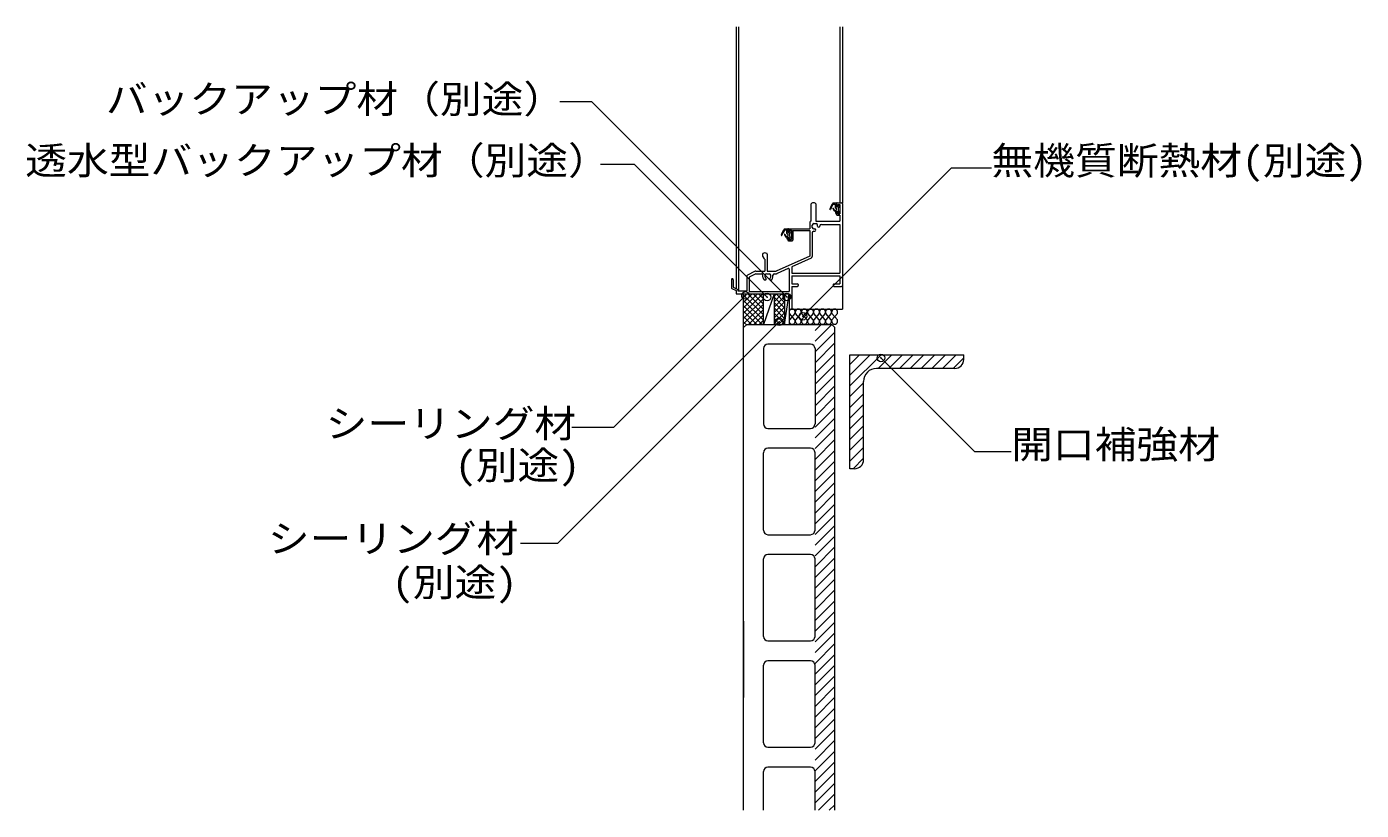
# Model space of a CAD drawing. Units: millimetres, scale not verified. Extents: x -1962 to 1999, y -1405 to 1403.
# Drawn here: x 202 to 1081, y 133 to 649 of the extents above; entities that cross this region are included whole.
import ezdxf
from ezdxf.enums import TextEntityAlignment as Align

# ---------------------------------------------------------------- set-up
doc = ezdxf.new("R2010")
doc.units = ezdxf.units.MM
doc.header["$LTSCALE"] = 10
doc.header["$PDMODE"] = 32
doc.header["$PDSIZE"] = 5
for name, color, linetype, lineweight in [('0-0_メ__ス', 2, 'Continuous', 18), ('0-3_鋼材', 7, 'Continuous', 9), ('0-4_その他部材', 7, 'Continuous', 9), ('0-5', 7, 'Continuous', 9), ('0-9_部材名__寸法', 7, 'Continuous', 9)]:
    doc.layers.add(name, color=color, linetype=linetype, lineweight=lineweight)
doc.styles.add('ＭＳ ゴシック', font='')
doc.styles.get('ＭＳ ゴシック').set_extended_font_data('MS Gothic')

msp = doc.modelspace()

# ---------------------------------------------------------------- linework, layer by layer
at = {"layer": '0-0_メ__ス'}
for p, q in [((674.63, 451.47), (676.63, 453.47)), ((674.63, 133.47), (674.63, 451.47)), ((676.63, 453.47), (732.63, 453.47)), ((732.63, 453.47), (734.63, 451.47)), ((734.63, 133.47), (734.63, 451.47)), ((718.63, 440.47), (690.63, 440.47)), ((674.63, 387.97), (674.63, 438.97)), ((687.63, 437.47), (687.63, 387.97)), ((721.63, 437.47), (721.63, 387.97)), ((690.63, 384.97), (718.63, 384.97)), ((718.63, 371.97), (690.63, 371.97)), ((687.63, 317.97), (687.63, 368.97)), ((721.63, 317.97), (721.63, 368.97)), ((690.63, 314.97), (718.63, 314.97)), ((687.63, 247.97), (687.63, 298.97)), ((718.63, 301.97), (690.63, 301.97)), ((721.63, 247.97), (721.63, 298.97)), ((690.63, 244.97), (718.63, 244.97)), ((687.63, 177.97), (687.63, 228.97)), ((718.63, 231.97), (690.63, 231.97)), ((721.63, 177.97), (721.63, 228.97)), ((690.63, 174.97), (718.63, 174.97)), ((687.63, 133.47), (687.63, 158.97)), ((718.63, 161.97), (690.63, 161.97)), ((721.63, 133.47), (721.63, 158.97))]:
    msp.add_line(p, q, dxfattribs=at)
at = {"layer": '0-0_メ__ス', "color": 7, "lineweight": 9}
msp.add_line((674.62, 257.97), (674.62, 207.7), dxfattribs=at)
at = {"layer": '0-0_メ__ス'}
for centre, start, end in [((690.63, 437.47), 90, 180), ((718.63, 437.47), 0, 90), ((690.63, 387.97), 180, 270), ((718.63, 387.97), 270, 0), ((690.63, 368.97), 90, 180), ((718.63, 368.97), 0, 90), ((690.63, 317.97), 180, 270), ((718.63, 317.97), 270, 0), ((690.63, 298.97), 90, 180), ((718.63, 298.97), 0, 90), ((690.63, 247.97), 180, 270), ((718.63, 247.97), 270, 0), ((690.63, 228.97), 90, 180), ((718.63, 228.97), 0, 90), ((690.63, 177.97), 180, 270), ((718.63, 177.97), 270, 0), ((690.63, 158.97), 90, 180), ((718.63, 158.97), 0, 90)]:
    msp.add_arc(centre, 3, start, end, dxfattribs=at)
at = {"layer": '0-3_鋼材'}
for p, q in [((744.63, 427.1), (750.96, 433.42)), ((744.63, 420.02), (758.03, 433.42)), ((744.63, 412.95), (765.1, 433.42)), ((763.17, 424.42), (772.17, 433.42)), ((770.24, 424.42), (779.24, 433.42)), ((777.31, 424.42), (786.31, 433.42)), ((784.38, 424.42), (793.38, 433.42)), ((791.45, 424.42), (800.45, 433.42)), ((798.53, 424.42), (807.53, 433.42)), ((805.6, 424.42), (814.6, 433.42)), ((812.67, 424.42), (819.63, 431.38)), ((744.63, 405.88), (753.63, 414.88)), ((744.63, 398.81), (753.63, 407.81)), ((744.63, 391.74), (753.63, 400.74)), ((744.63, 384.67), (753.63, 393.67)), ((744.63, 377.6), (753.63, 386.6)), ((744.63, 370.53), (753.63, 379.53)), ((744.63, 363.46), (753.63, 372.46)), ((746.67, 358.42), (753.63, 365.38))]:
    msp.add_line(p, q, dxfattribs=at)
at = {"layer": '0-3_鋼材', "color": 3, "lineweight": 18}
for p, q in [((744.63, 433.42), (819.63, 433.42)), ((744.63, 358.42), (744.63, 433.42)), ((819.63, 430.42), (819.63, 433.42)), ((813.63, 424.42), (762.13, 424.42)), ((753.63, 364.42), (753.63, 415.92)), ((747.63, 358.42), (744.63, 358.42))]:
    msp.add_line(p, q, dxfattribs=at)
for centre, radius, start, end in [((762.13, 415.92), 8.5, 90, 180), ((813.63, 430.42), 6, 270, 0), ((747.63, 364.42), 6, 270, 0)]:
    msp.add_arc(centre, radius, start, end, dxfattribs=at)
at = {"layer": '0-4_その他部材', "color": 4}
for p, q in [((674.63, 451.47), (674.63, 473.47)), ((674.63, 460.85), (687.26, 473.47)), ((674.63, 464.38), (683.72, 473.47)), ((674.63, 467.92), (680.19, 473.47)), ((674.63, 471.45), (676.65, 473.47)), ((674.63, 472.69), (687.63, 459.69)), ((674.63, 457.31), (687.63, 470.31)), ((674.63, 469.15), (687.63, 456.15)), ((674.63, 453.78), (687.63, 466.78)), ((677.38, 473.47), (687.63, 463.22)), ((680.92, 473.47), (687.63, 466.76)), ((684.45, 473.47), (687.63, 470.3)), ((687.63, 453.47), (687.63, 473.47)), ((694.63, 473.47), (694.63, 453.47)), ((694.63, 468.28), (699.82, 473.47)), ((694.63, 471.82), (696.28, 473.47)), ((694.63, 464.75), (701.63, 471.75)), ((694.63, 471.38), (701.63, 464.38)), ((694.63, 461.21), (701.63, 468.21)), ((694.63, 467.84), (701.63, 460.84)), ((696.07, 473.47), (701.63, 467.91)), ((699.6, 473.47), (701.63, 471.45)), ((674.63, 465.62), (686.77, 453.47)), ((674.63, 462.08), (683.24, 453.47)), ((674.63, 458.55), (679.7, 453.47)), ((677.86, 453.47), (687.63, 463.24)), ((681.4, 453.47), (687.63, 459.7)), ((694.63, 457.68), (701.63, 464.68)), ((694.63, 464.31), (701.63, 457.31)), ((694.63, 454.14), (701.63, 461.14)), ((694.63, 460.77), (701.63, 453.77)), ((694.63, 457.23), (698.39, 453.47)), ((697.5, 453.47), (701.63, 457.61)), ((674.63, 455.01), (676.4, 453.24)), ((684.94, 453.47), (687.63, 456.17)), ((694.63, 453.7), (694.85, 453.47)), ((701.03, 453.47), (701.63, 454.07))]:
    msp.add_line(p, q, dxfattribs=at)
at = {"layer": '0-4_その他部材'}
for p, q in [((694.63, 473.47), (687.63, 453.47)), ((701.63, 453.47), (704.63, 473.47)), ((701.63, 473.47), (701.63, 453.47)), ((704.63, 473.47), (704.63, 453.47)), ((721.63, 442.35), (732.76, 453.47)), ((721.63, 449.42), (725.69, 453.47)), ((721.63, 435.28), (734.63, 448.28)), ((721.63, 428.21), (734.63, 441.21)), ((721.63, 421.13), (734.63, 434.13)), ((721.63, 414.06), (734.63, 427.06)), ((721.63, 406.99), (734.63, 419.99)), ((721.63, 399.92), (734.63, 412.92)), ((721.63, 392.85), (734.63, 405.85)), ((721.63, 385.78), (734.63, 398.78)), ((721.63, 378.71), (734.63, 391.71)), ((721.63, 371.64), (734.63, 384.64)), ((721.63, 364.57), (734.63, 377.57)), ((721.63, 357.5), (734.63, 370.5)), ((721.63, 350.42), (734.63, 363.42)), ((721.63, 343.35), (734.63, 356.35)), ((721.63, 336.28), (734.63, 349.28)), ((721.63, 329.21), (734.63, 342.21)), ((721.63, 322.14), (734.63, 335.14)), ((721.63, 315.07), (734.63, 328.07)), ((721.63, 308), (734.63, 321)), ((721.63, 300.93), (734.63, 313.93)), ((721.63, 293.86), (734.63, 306.86)), ((721.63, 286.78), (734.63, 299.78)), ((721.63, 279.71), (734.63, 292.71)), ((721.63, 272.64), (734.63, 285.64)), ((721.63, 265.57), (734.63, 278.57)), ((721.63, 258.5), (734.63, 271.5)), ((721.63, 251.43), (734.63, 264.43)), ((721.63, 244.36), (734.63, 257.36)), ((721.63, 237.29), (734.63, 250.29)), ((721.63, 230.22), (734.63, 243.22)), ((721.63, 223.14), (734.63, 236.14)), ((721.63, 216.07), (734.63, 229.07)), ((721.63, 209), (734.63, 222)), ((721.63, 201.93), (734.63, 214.93)), ((721.63, 194.86), (734.63, 207.86)), ((721.63, 187.79), (734.63, 200.79)), ((721.63, 180.72), (734.63, 193.72)), ((721.63, 173.65), (734.63, 186.65)), ((721.63, 166.58), (734.63, 179.58)), ((721.63, 159.51), (734.63, 172.51)), ((721.63, 152.43), (734.63, 165.43)), ((721.63, 145.36), (734.63, 158.36)), ((721.63, 138.29), (734.63, 151.29)), ((723.88, 133.47), (734.63, 144.22)), ((730.95, 133.47), (734.63, 137.15))]:
    msp.add_line(p, q, dxfattribs=at)
at = {"layer": '0-4_その他部材', "lineweight": 18}
for p, q in [((708.4, 456.49), (704.85, 460.56)), ((708.4, 460.56), (704.85, 456.49)), ((705.13, 463.47), (705.78, 463.47)), ((712.39, 456.49), (708.84, 460.56)), ((712.39, 460.56), (708.84, 456.49)), ((716.38, 456.49), (712.83, 460.56)), ((716.38, 460.56), (712.83, 456.49)), ((720.37, 456.49), (716.83, 460.56)), ((720.37, 460.56), (716.83, 456.49)), ((724.36, 456.49), (720.82, 460.56)), ((724.36, 460.56), (720.82, 456.49)), ((728.36, 456.49), (724.81, 460.56)), ((728.36, 460.56), (724.81, 456.49)), ((732.35, 456.49), (728.8, 460.56)), ((732.35, 460.56), (728.8, 456.49)), ((736.34, 456.49), (732.79, 460.56)), ((736.34, 460.56), (732.79, 456.49))]:
    msp.add_line(p, q, dxfattribs=at)
for centre, start, end in [((706.63, 461.48), 332.74654, 207.25346), ((710.62, 461.48), 332.74654, 207.25346), ((714.61, 461.48), 332.74654, 207.25346), ((718.6, 461.48), 332.74654, 207.25346), ((722.59, 461.48), 332.74654, 207.25346), ((726.58, 461.48), 332.74654, 207.25346), ((730.57, 461.48), 332.74654, 207.25346), ((734.56, 461.48), 332.74654, 207.25346), ((706.63, 455.57), 152.74654, 27.25346), ((710.62, 455.57), 152.74654, 27.25346), ((714.61, 455.57), 152.74654, 27.25346), ((718.6, 455.57), 152.74654, 27.25346), ((722.59, 455.57), 152.74654, 27.25346), ((726.58, 455.57), 152.74654, 27.25346), ((730.57, 455.57), 152.74654, 27.25346), ((734.56, 455.57), 152.74654, 27.25346)]:
    msp.add_arc(centre, 2, start, end, dxfattribs=at)
at = {"layer": '0-5', "lineweight": 18}
for p, q in [((669.63, 649.47), (669.63, 477)), ((671.28, 649.47), (671.28, 475.47)), ((737.98, 649.47), (737.98, 533.47)), ((739.63, 649.47), (739.63, 533.47)), ((719.13, 521.47), (719.13, 532.77)), ((722.13, 532.77), (722.13, 521.47)), ((733.45, 529.65), (734.23, 528.17)), ((733.63, 533.47), (735.63, 533.47)), ((733.71, 529.79), (734.41, 528.47)), ((733.83, 532.67), (734.83, 532.67)), ((734.23, 528.17), (735.03, 528.17)), ((734.41, 528.47), (735.63, 528.47)), ((734.83, 532.67), (734.83, 530.57)), ((735.03, 528.17), (735.03, 526.87)), ((735.23, 530.17), (735.63, 530.17)), ((735.63, 533.47), (739.63, 533.47)), ((735.63, 533.47), (735.63, 530.97)), ((735.63, 532.97), (735.63, 531.77)), ((735.63, 530.97), (736.63, 530.97)), ((735.63, 530.17), (735.63, 528.47)), ((735.63, 527.67), (735.63, 526.67)), ((735.63, 527.67), (736.63, 527.67)), ((736.13, 533.47), (739.13, 533.47)), ((736.13, 531.27), (736.43, 531.27)), ((736.13, 527.67), (736.43, 527.67)), ((736.43, 532.47), (737.98, 532.47)), ((736.43, 532.47), (736.43, 531.27)), ((736.43, 527.67), (736.43, 526.27)), ((736.63, 531.97), (736.63, 530.97)), ((736.63, 527.67), (736.63, 526.67)), ((736.83, 532.17), (737.43, 532.17)), ((737.63, 530.97), (736.83, 530.17)), ((736.83, 530.17), (736.83, 528.47)), ((736.83, 528.47), (737.63, 527.67)), ((737.63, 531.97), (737.63, 530.97)), ((737.63, 527.67), (737.63, 526.67)), ((737.98, 532.47), (737.98, 526.27)), ((739.63, 532.97), (739.63, 478.97)), ((718.13, 520.47), (718.13, 516.47)), ((719.83, 517.27), (719.83, 518.77)), ((720.83, 519.77), (722.33, 519.77)), ((722.13, 521.47), (737.98, 521.47)), ((723.33, 518.14), (723.33, 518.77)), ((725.83, 519.27), (737.98, 519.27)), ((735.23, 526.67), (735.63, 526.67)), ((735.63, 527.17), (735.63, 525.97)), ((736.13, 525.47), (737.98, 525.47)), ((736.43, 526.27), (737.98, 526.27)), ((736.83, 526.47), (737.43, 526.47)), ((737.98, 525.47), (737.98, 521.47)), ((737.98, 519.27), (737.98, 487.12)), ((701.45, 512.65), (702.23, 511.17)), ((701.63, 516.47), (703.63, 516.47)), ((701.71, 512.79), (702.41, 511.47)), ((701.83, 515.67), (702.83, 515.67)), ((702.23, 511.17), (703.03, 511.17)), ((702.41, 511.47), (703.63, 511.47)), ((702.83, 515.67), (702.83, 513.57)), ((703.03, 511.17), (703.03, 509.87)), ((703.23, 513.17), (703.63, 513.17)), ((703.63, 516.47), (703.63, 513.97)), ((703.63, 515.97), (703.63, 514.77)), ((703.63, 513.97), (704.63, 513.97)), ((703.63, 513.17), (703.63, 511.47)), ((703.63, 510.67), (703.63, 509.67)), ((703.63, 510.67), (704.63, 510.67)), ((703.63, 510.17), (703.63, 508.97)), ((704.13, 516.47), (718.13, 516.47)), ((704.13, 514.27), (704.43, 514.27)), ((704.13, 510.67), (704.43, 510.67)), ((704.43, 515.47), (706.13, 515.47)), ((704.43, 515.47), (704.43, 514.27)), ((704.43, 510.67), (704.43, 509.27)), ((704.63, 514.97), (704.63, 513.97)), ((704.63, 510.67), (704.63, 509.67)), ((704.83, 515.17), (705.43, 515.17)), ((705.63, 513.97), (704.83, 513.17)), ((704.83, 513.17), (704.83, 511.47)), ((704.83, 511.47), (705.63, 510.67)), ((705.63, 514.97), (705.63, 513.97)), ((705.63, 510.67), (705.63, 509.67)), ((706.13, 515.47), (706.13, 509.27)), ((707.13, 515.37), (707.13, 508.97)), ((707.13, 515.37), (718.13, 515.37)), ((718.13, 515.37), (718.13, 498.47)), ((719.78, 513.77), (719.78, 498.06)), ((720.78, 514.77), (721.46, 514.77)), ((720.83, 516.27), (721.46, 516.27)), ((724.83, 518.27), (724.83, 518.14)), ((703.23, 509.67), (703.63, 509.67)), ((704.13, 508.47), (706.63, 508.47)), ((704.43, 509.27), (706.13, 509.27)), ((704.83, 509.47), (705.43, 509.47)), ((687.13, 499.77), (687.13, 498.63)), ((688.39, 496.6), (687.22, 498.35)), ((688.48, 496.32), (688.48, 488.47)), ((690.13, 499.77), (690.13, 488.47)), ((718.13, 498.47), (696.13, 488.47)), ((719.19, 497.14), (706.28, 491.28)), ((676.63, 484.88), (676.63, 475.47)), ((681.68, 488.23), (677.15, 485.76)), ((682.55, 486.82), (678.28, 484.49)), ((678.28, 484.49), (678.28, 475.12)), ((682.55, 486.82), (686.33, 486.82)), ((682.64, 488.47), (688.48, 488.47)), ((687.33, 484.44), (687.33, 485.82)), ((688.83, 484.53), (688.83, 485.77)), ((689.83, 486.77), (691.43, 486.77)), ((690.13, 488.47), (696.13, 488.47)), ((692.43, 484.53), (692.43, 485.77)), ((693.93, 484.44), (693.93, 485.82)), ((694.93, 486.82), (696.27, 486.82)), ((703.92, 490.2), (696.68, 486.91)), ((704.63, 489.75), (704.63, 475.12)), ((706.28, 491.28), (706.28, 487.12)), ((706.28, 487.12), (737.98, 487.12)), ((706.28, 485.47), (737.98, 485.47)), ((706.28, 485.47), (706.28, 480.12)), ((737.98, 485.47), (737.98, 480.12)), ((666.63, 482.87), (666.63, 477.58)), ((666.91, 477.14), (669.63, 475.77)), ((667.83, 482.87), (667.83, 477.9)), ((667.83, 477.9), (670.45, 476.59)), ((669.63, 475.77), (669.63, 473.97)), ((670.73, 476.14), (670.73, 475.47)), ((670.73, 475.47), (676.63, 475.47)), ((678.28, 475.12), (704.63, 475.12)), ((688.09, 482.87), (689.23, 482.87)), ((689.53, 483.17), (689.53, 483.44)), ((691.73, 483.17), (691.73, 483.44)), ((692.03, 482.87), (693.17, 482.87)), ((706.28, 480.12), (710.13, 480.12)), ((706.28, 478.47), (706.28, 463.97)), ((706.28, 478.47), (710.13, 478.47)), ((710.63, 479.62), (710.63, 478.97)), ((733.63, 479.62), (733.63, 478.97)), ((734.13, 480.12), (737.98, 480.12)), ((734.13, 478.47), (739.13, 478.47)), ((739.63, 478.97), (739.63, 463.47)), ((670.13, 473.47), (704.63, 473.47)), ((704.63, 473.47), (704.63, 463.97)), ((705.78, 463.47), (739.63, 463.47))]:
    msp.add_line(p, q, dxfattribs=at)
for centre, radius, start, end in [((719.63, 532.77), 0.5, 113.57817, 180), ((720.63, 530.47), 3, 66.42184, 113.57818), ((721.63, 532.77), 0.5, 0, 66.42194), ((731.58, 529.22), 0.25, 162.71685, 340.49922), ((742.8, 525.73), 12, 139.82894, 162.71685), ((742.66, 525.3), 11.5, 140.12785, 160.49922), ((733.58, 529.72), 0.15, 27.87116, 207.87118), ((735.23, 530.57), 0.4, 180.00002, 270), ((736.13, 532.97), 0.5, 89.99998, 180.00002), ((736.13, 531.77), 0.5, 180.00002, 270), ((736.13, 527.17), 0.5, 89.99998, 180.00002), ((736.83, 531.97), 0.2, 89.99998, 180.00002), ((737.43, 531.97), 0.2, 0, 89.99998), ((739.13, 532.97), 0.5, 0, 90), ((719.13, 520.47), 1, 90, 180.00002), ((720.83, 518.77), 1, 90, 180), ((722.33, 518.77), 1, 0, 90), ((725.83, 518.27), 1, 90, 180), ((735.23, 526.87), 0.2, 180.00002, 270), ((736.13, 525.97), 0.5, 180.00002, 270), ((736.83, 526.67), 0.2, 180.00002, 270), ((737.43, 526.67), 0.2, 270.00002, 0), ((699.58, 512.22), 0.25, 162.71685, 340.49922), ((710.8, 508.73), 12, 139.82894, 162.71685), ((710.66, 508.3), 11.5, 140.12785, 160.49922), ((701.58, 512.72), 0.15, 27.87116, 207.87118), ((703.23, 513.57), 0.4, 180.00002, 270), ((703.23, 509.87), 0.2, 180.00002, 270), ((704.13, 515.97), 0.5, 89.99998, 180.00002), ((704.13, 514.77), 0.5, 180.00002, 270), ((704.13, 510.17), 0.5, 89.99998, 180.00002), ((704.83, 514.97), 0.2, 89.99998, 180.00002), ((705.43, 514.97), 0.2, 0, 89.99998), ((720.78, 513.77), 1, 90, 180), ((720.83, 517.27), 1, 180, 270), ((721.46, 515.52), 0.75, 270, 90), ((724.08, 518.14), 0.75, 180, 0), ((704.13, 508.97), 0.5, 180.00002, 270), ((704.83, 509.67), 0.2, 180.00002, 270), ((705.43, 509.67), 0.2, 270.00002, 0), ((706.63, 508.97), 0.5, 270.00002, 0), ((687.63, 499.77), 0.5, 113.57817, 180), ((687.63, 498.63), 0.5, 180, 214.01935), ((688.63, 497.47), 3, 66.42184, 113.57818), ((687.98, 496.32), 0.5, 0, 34.01935), ((689.63, 499.77), 0.5, 0, 66.42194), ((718.78, 498.06), 1, 294.44396, 0), ((667.23, 482.87), 0.6, 0, 180.00002), ((677.63, 484.88), 1, 118.61058, 180), ((682.64, 486.47), 2, 90, 118.61058), ((686.33, 485.82), 1, 0, 90), ((689.33, 484.44), 2, 180, 231.70652), ((689.83, 485.77), 1, 90, 180), ((689.83, 484.53), 1, 180, 245.37568), ((689.33, 483.44), 0.2, 0, 65.37568), ((691.43, 485.77), 1, 0, 90), ((691.93, 483.44), 0.2, 114.62432, 180), ((691.43, 484.53), 1, 294.62432, 0), ((691.93, 484.44), 2, 308.29348, 0), ((694.93, 485.82), 1, 90, 180), ((696.27, 487.82), 1, 270, 294.44396), ((704.13, 489.75), 0.5, 0, 114.44396), ((667.13, 477.58), 0.5, 180, 243.43495), ((670.23, 476.14), 0.5, 0, 63.43495), ((689.23, 483.17), 0.3, 270, 0), ((692.03, 483.17), 0.3, 180, 270), ((710.13, 479.62), 0.5, 0, 89.99998), ((710.13, 478.97), 0.5, 270.00002, 0), ((734.13, 479.62), 0.5, 89.99998, 180.00002), ((734.13, 478.97), 0.5, 180.00002, 270), ((739.13, 478.97), 0.5, 270.00002, 0), ((670.13, 473.97), 0.5, 180, 270), ((705.13, 463.97), 0.5, 180.00002, 270), ((705.78, 463.97), 0.5, 270.00002, 0)]:
    msp.add_arc(centre, radius, start, end, dxfattribs=at)
at = {"layer": '0-9_部材名__寸法', "lineweight": 18}
for p, q in [((698.06, 455.19), (551.94, 309.07)), ((551.94, 309.07), (527.62, 309.07))]:
    msp.add_line(p, q, dxfattribs=at)
for points in [[(703.08, 471.56), (574.65, 599.99), (553.56, 599.99)], [(690.03, 471.44), (602.83, 558.64), (580.39, 558.64)], [(713.67, 458.8), (811.5, 556.63), (837.84, 556.63)], [(675.84, 472.51), (588.84, 385.52), (561.52, 385.52)], [(765.05, 431.39), (826.75, 369.69), (850.79, 369.69)]]:
    msp.add_lwpolyline(points, dxfattribs=at)
at = {"layer": '0-9_部材名__寸法'}
for p in [(675.84, 472.51), (690.03, 471.44), (703.08, 471.56), (698.06, 455.19), (713.67, 458.8), (765.05, 431.39)]:
    msp.add_point(p, dxfattribs=at)

# ---------------------------------------------------------------- texts
at = {"layer": '0-9_部材名__寸法', "style": 'ＭＳ ゴシック', "width": 1.1}
for s, p in [('バックアップ材（別途）', (254.58, 587.14)), ('透水型バックアップ材（別途）', (201.45, 546.69)), ('無機質断熱材(別途)', (837.84, 546.63)), ('シーリング材', (399.32, 373.46)), ('開口補強材', (850.79, 359.69)), ('(別途)', (484.47, 345.98)), ('シーリング材', (361.26, 297.75)), ('(別途)', (443.03, 268.96))]:
    msp.add_text(s, height=18.33, dxfattribs=at).set_placement(p, align=Align.BOTTOM_LEFT)

doc.saveas('drawing.dxf')
